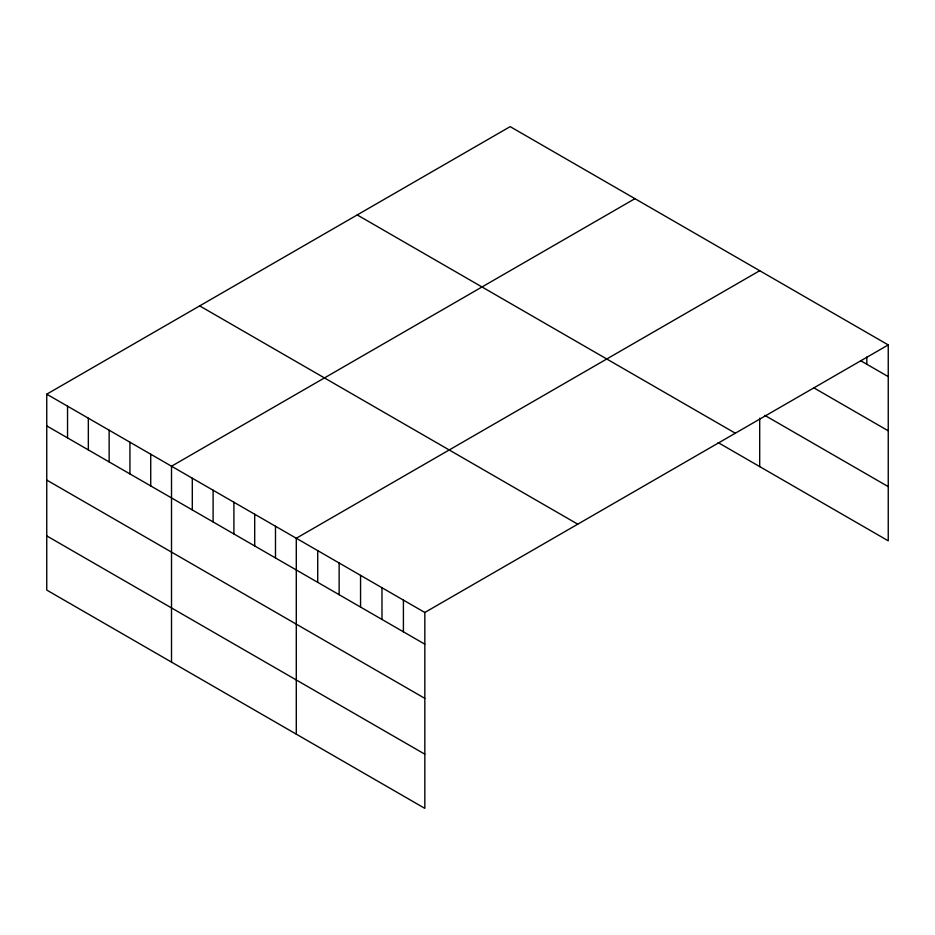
<?xml version="1.0" encoding="UTF-8"?>
<svg xmlns="http://www.w3.org/2000/svg" width="935" height="935" viewBox="0 0 935 935"><rect width="100%" height="100%" fill="white"/><g stroke="black" fill="none" stroke-linecap="round" stroke-linejoin="round"><path stroke-width="1.4" d="M46.75 394.184L424.829 612.472L424.829 808.366L46.75 590.078L46.75 394.184L510.171 126.634L888.25 344.921L888.25 540.816L718.115 442.582M634.935 198.676L171.514 466.226L171.514 662.109M759.699 270.706L296.29 538.256L296.29 734.15M424.829 612.472L888.25 344.921M860.527 360.618L888.25 376.63M813.894 387.873L888.25 430.813M764.748 415.327L888.25 486.632M357.24 214.933L735.319 433.209M199.681 305.897L577.76 524.184M46.75 425.892L424.829 644.18M46.75 480.076L424.829 698.363M46.75 535.895L424.829 754.183M866.827 357.053L866.827 364.253M759.699 418.12L759.699 466.6M403.406 600.106L403.406 631.803M381.983 587.729L381.983 619.438M360.559 575.364L360.559 607.072M339.136 562.999L339.136 594.695M317.713 550.621L317.713 582.33M275.486 526.253L275.486 557.961M254.694 514.25L254.694 545.947M233.902 502.235L233.902 533.943M213.11 490.232L213.11 521.94M192.306 478.229L192.306 509.937M150.722 454.211L150.722 485.919M129.93 442.208L129.93 473.916M109.138 430.205L109.138 461.913M88.334 418.202L88.334 449.91M67.542 406.199L67.542 437.896"/></g></svg>
